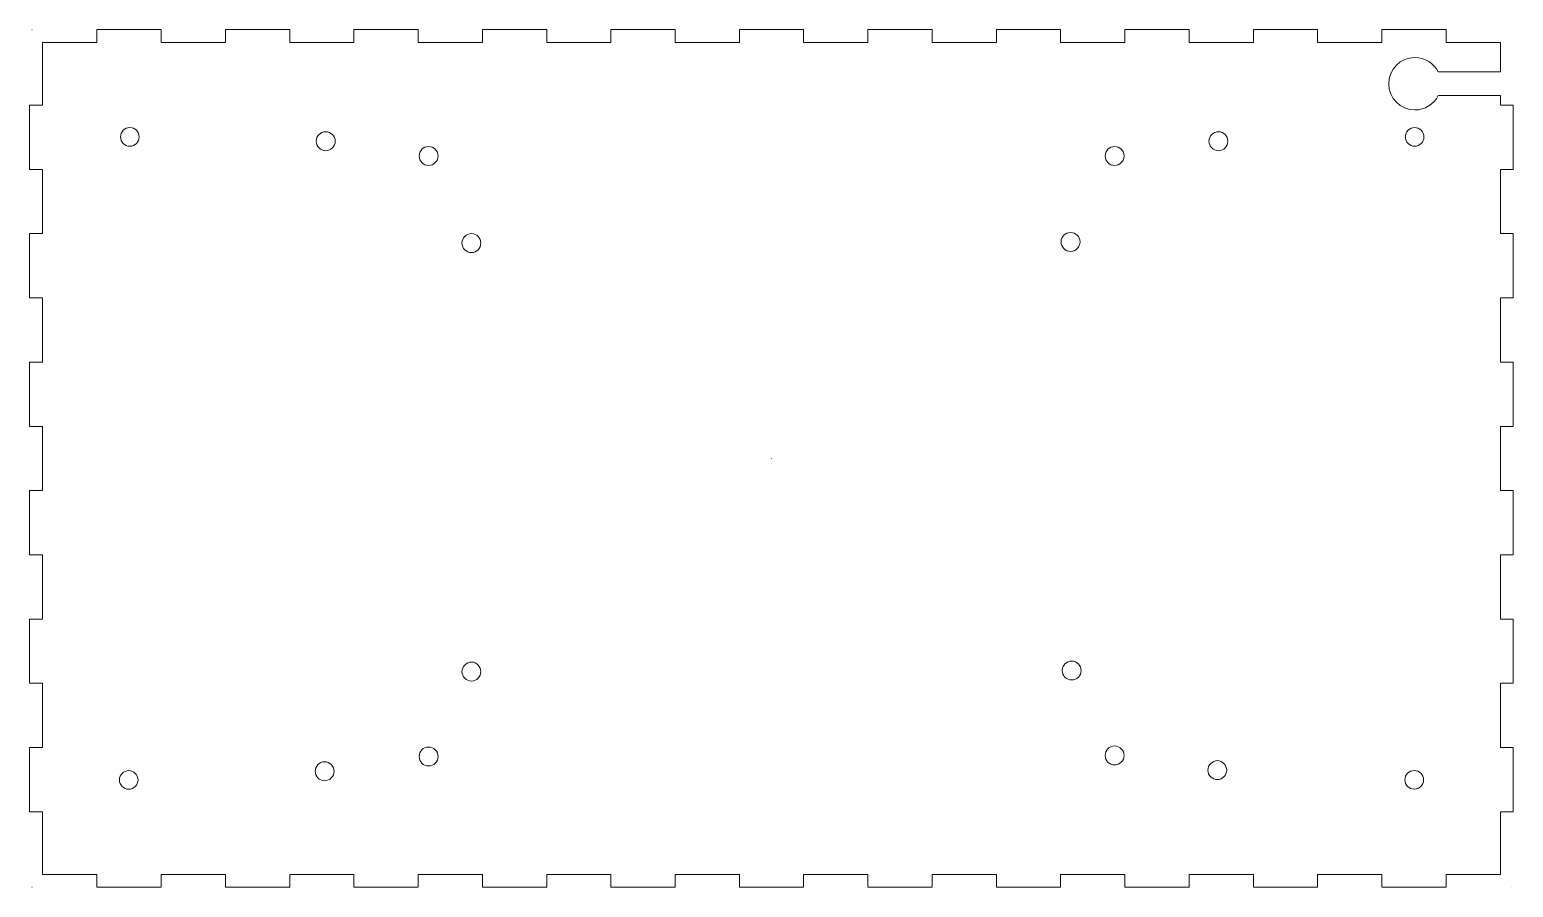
# Model space of a CAD drawing. Header units: inches. Extents: x -11.1 to 2.5, y -2.6 to 5.3.
import ezdxf

# ---------------------------------------------------------------- set-up
doc = ezdxf.new("R2010")
doc.units = ezdxf.units.IN
doc.header["$MEASUREMENT"] = 0
doc.layers.add('Layer 1', color=7, linetype='Continuous')

msp = doc.modelspace()

# ---------------------------------------------------------------- hatches: boundary and pattern name
at = {"layer": 'Layer 1', "true_color": 0x000000}
h = msp.add_hatch(color=18, dxfattribs=at)
edge = h.paths.add_edge_path()
edge.add_spline(control_points=[(-11.094, 5.283), (-11.094, 5.283), (-11.094, 5.283), (-11.094, 5.283), (-11.094, 5.283), (-11.097, 5.283), (-11.097, 5.283), (-11.097, 5.283), (-11.094, 5.283), (-11.094, 5.283), (-11.094, 5.283), (-11.094, 5.283), (-11.094, 5.283)], knot_values=[0, 0, 0, 0, 0.25, 0.25, 0.25, 0.5, 0.5, 0.5, 0.75, 0.75, 0.75, 1, 1, 1, 1], degree=3, periodic=1)
h = msp.add_hatch(color=18, dxfattribs=at)
edge = h.paths.add_edge_path()
edge.add_spline(control_points=[(-4.304, 1.345), (-4.304, 1.345), (-4.304, 1.348), (-4.304, 1.348), (-4.304, 1.348), (-4.304, 1.345), (-4.304, 1.345), (-4.304, 1.345), (-4.304, 1.345), (-4.304, 1.345), (-4.304, 1.345), (-4.304, 1.345), (-4.304, 1.345)], knot_values=[0, 0, 0, 0, 0.25, 0.25, 0.25, 0.5, 0.5, 0.5, 0.75, 0.75, 0.75, 1, 1, 1, 1], degree=3, periodic=1)
h = msp.add_hatch(color=18, dxfattribs=at)
edge = h.paths.add_edge_path()
edge.add_spline(control_points=[(-4.304, 1.345), (-4.304, 1.345), (-4.304, 1.348), (-4.304, 1.348), (-4.304, 1.348), (-4.304, 1.345), (-4.304, 1.345), (-4.304, 1.345), (-4.304, 1.345), (-4.304, 1.345), (-4.304, 1.345), (-4.304, 1.345), (-4.304, 1.345)], knot_values=[0, 0, 0, 0, 0.25, 0.25, 0.25, 0.5, 0.5, 0.5, 0.75, 0.75, 0.75, 1, 1, 1, 1], degree=3, periodic=1)
h = msp.add_hatch(color=18, dxfattribs=at)
edge = h.paths.add_edge_path()
edge.add_spline(control_points=[(-4.304, 1.345), (-4.304, 1.345), (-4.304, 1.348), (-4.304, 1.348), (-4.304, 1.348), (-4.304, 1.345), (-4.304, 1.345), (-4.304, 1.345), (-4.304, 1.345), (-4.304, 1.345), (-4.304, 1.345), (-4.304, 1.345), (-4.304, 1.345)], knot_values=[0, 0, 0, 0, 0.25, 0.25, 0.25, 0.5, 0.5, 0.5, 0.75, 0.75, 0.75, 1, 1, 1, 1], degree=3, periodic=1)
h = msp.add_hatch(color=18, dxfattribs=at)
edge = h.paths.add_edge_path()
edge.add_spline(control_points=[(-11.094, -2.59), (-11.094, -2.59), (-11.094, -2.59), (-11.094, -2.59), (-11.094, -2.59), (-11.097, -2.59), (-11.097, -2.59), (-11.097, -2.59), (-11.094, -2.592), (-11.094, -2.592), (-11.094, -2.592), (-11.094, -2.59), (-11.094, -2.59)], knot_values=[0, 0, 0, 0, 0.25, 0.25, 0.25, 0.5, 0.5, 0.5, 0.75, 0.75, 0.75, 1, 1, 1, 1], degree=3, periodic=1)
h = msp.add_hatch(color=18, dxfattribs=at)
edge = h.paths.add_edge_path()
edge.add_spline(control_points=[(2.488, -2.59), (2.488, -2.59), (2.488, -2.59), (2.488, -2.59), (2.488, -2.59), (2.488, -2.59), (2.488, -2.59), (2.488, -2.59), (2.488, -2.592), (2.488, -2.592), (2.488, -2.592), (2.488, -2.59), (2.488, -2.59)], knot_values=[0, 0, 0, 0, 0.25, 0.25, 0.25, 0.5, 0.5, 0.5, 0.75, 0.75, 0.75, 1, 1, 1, 1], degree=3, periodic=1)

# ---------------------------------------------------------------- linework, layer by layer
at = {"layer": 'Layer 1', "color": 250, "lineweight": 9}
for centre in [(-10.197, 4.299), (1.602, 4.299), (-10.207, -1.606), (1.598, -1.605)]:
    msp.add_ellipse(centre, major_axis=(0, 0.0855), ratio=1, dxfattribs=at)
at = {"layer": 'Layer 1', "color": 1, "lineweight": 9}
msp.add_open_spline([(-4.599, -2.591), (-4.599, -2.591), (-4.009, -2.591), (-4.009, -2.591), (-4.009, -2.591), (-4.009, -2.473), (-4.009, -2.473), (-4.009, -2.473), (-3.419, -2.473), (-3.419, -2.473), (-3.419, -2.473), (-3.419, -2.591), (-3.419, -2.591), (-3.419, -2.591), (-2.829, -2.591), (-2.829, -2.591), (-2.829, -2.591), (-2.829, -2.473), (-2.829, -2.473), (-2.829, -2.473), (-2.239, -2.473), (-2.239, -2.473), (-2.239, -2.473), (-2.239, -2.591), (-2.239, -2.591), (-2.239, -2.591), (-1.649, -2.591), (-1.649, -2.591), (-1.649, -2.591), (-1.649, -2.473), (-1.649, -2.473), (-1.649, -2.473), (-1.059, -2.473), (-1.059, -2.473), (-1.059, -2.473), (-1.059, -2.591), (-1.059, -2.591), (-1.059, -2.591), (-0.469, -2.591), (-0.469, -2.591), (-0.469, -2.591), (-0.469, -2.473), (-0.469, -2.473), (-0.469, -2.473), (0.121, -2.473), (0.121, -2.473), (0.121, -2.473), (0.121, -2.591), (0.121, -2.591), (0.121, -2.591), (0.711, -2.591), (0.711, -2.591), (0.711, -2.591), (0.711, -2.473), (0.711, -2.473), (0.711, -2.473), (1.301, -2.473), (1.301, -2.473), (1.301, -2.473), (1.301, -2.591), (1.301, -2.591), (1.301, -2.591), (1.891, -2.591), (1.891, -2.591), (1.891, -2.591), (1.891, -2.473), (1.891, -2.473), (1.891, -2.473), (2.39, -2.473), (2.39, -2.473), (2.39, -2.473), (2.39, -1.899), (2.39, -1.899), (2.39, -1.899), (2.508, -1.899), (2.508, -1.899), (2.508, -1.899), (2.508, -1.309), (2.508, -1.309), (2.508, -1.309), (2.39, -1.309), (2.39, -1.309), (2.39, -1.309), (2.39, -0.719), (2.39, -0.719), (2.39, -0.719), (2.508, -0.719), (2.508, -0.719), (2.508, -0.719), (2.508, -0.129), (2.508, -0.129), (2.508, -0.129), (2.39, -0.129), (2.39, -0.129), (2.39, -0.129), (2.39, 0.461), (2.39, 0.461), (2.39, 0.461), (2.508, 0.461), (2.508, 0.461), (2.508, 0.461), (2.508, 1.051), (2.508, 1.051), (2.508, 1.051), (2.39, 1.051), (2.39, 1.051), (2.39, 1.051), (2.39, 1.641), (2.39, 1.641), (2.39, 1.641), (2.508, 1.641), (2.508, 1.641), (2.508, 1.641), (2.508, 2.231), (2.508, 2.231), (2.508, 2.231), (2.39, 2.231), (2.39, 2.231), (2.39, 2.231), (2.39, 2.821), (2.39, 2.821), (2.39, 2.821), (2.508, 2.821), (2.508, 2.821), (2.508, 2.821), (2.508, 3.411), (2.508, 3.411), (2.508, 3.411), (2.39, 3.411), (2.39, 3.411), (2.39, 3.411), (2.39, 4.001), (2.39, 4.001), (2.39, 4.001), (2.508, 4.001), (2.508, 4.001), (2.508, 4.001), (2.508, 4.591), (2.508, 4.591), (2.508, 4.591), (2.39, 4.591), (2.39, 4.591), (2.39, 4.591), (2.39, 4.678), (2.39, 4.678), (2.39, 4.678), (1.818, 4.678), (1.818, 4.678), (1.778, 4.6), (1.697, 4.546), (1.604, 4.546), (1.471, 4.546), (1.364, 4.654), (1.364, 4.787), (1.364, 4.92), (1.471, 5.028), (1.604, 5.028), (1.697, 5.028), (1.778, 4.974), (1.818, 4.895), (1.818, 4.895), (2.39, 4.895), (2.39, 4.895), (2.39, 4.895), (2.39, 5.166), (2.39, 5.166), (2.39, 5.166), (1.891, 5.166), (1.891, 5.166), (1.891, 5.166), (1.891, 5.284), (1.891, 5.284), (1.891, 5.284), (1.301, 5.284), (1.301, 5.284), (1.301, 5.284), (1.301, 5.166), (1.301, 5.166), (1.301, 5.166), (0.711, 5.166), (0.711, 5.166), (0.711, 5.166), (0.711, 5.284), (0.711, 5.284), (0.711, 5.284), (0.121, 5.284), (0.121, 5.284), (0.121, 5.284), (0.121, 5.166), (0.121, 5.166), (0.121, 5.166), (-0.469, 5.166), (-0.469, 5.166), (-0.469, 5.166), (-0.469, 5.284), (-0.469, 5.284), (-0.469, 5.284), (-1.059, 5.284), (-1.059, 5.284), (-1.059, 5.284), (-1.059, 5.166), (-1.059, 5.166), (-1.059, 5.166), (-1.649, 5.166), (-1.649, 5.166), (-1.649, 5.166), (-1.649, 5.284), (-1.649, 5.284), (-1.649, 5.284), (-2.239, 5.284), (-2.239, 5.284), (-2.239, 5.284), (-2.239, 5.166), (-2.239, 5.166), (-2.239, 5.166), (-2.829, 5.166), (-2.829, 5.166), (-2.829, 5.166), (-2.829, 5.284), (-2.829, 5.284), (-2.829, 5.284), (-3.419, 5.284), (-3.419, 5.284), (-3.419, 5.284), (-3.419, 5.166), (-3.419, 5.166), (-3.419, 5.166), (-4.009, 5.166), (-4.009, 5.166), (-4.009, 5.166), (-4.009, 5.284), (-4.009, 5.284), (-4.009, 5.284), (-4.599, 5.284), (-4.599, 5.284), (-4.599, 5.284), (-4.599, 5.166), (-4.599, 5.166), (-4.599, 5.166), (-5.189, 5.166), (-5.189, 5.166), (-5.189, 5.166), (-5.189, 5.284), (-5.189, 5.284), (-5.189, 5.284), (-5.779, 5.284), (-5.779, 5.284), (-5.779, 5.284), (-5.779, 5.166), (-5.779, 5.166), (-5.779, 5.166), (-6.369, 5.166), (-6.369, 5.166), (-6.369, 5.166), (-6.369, 5.284), (-6.369, 5.284), (-6.369, 5.284), (-6.959, 5.284), (-6.959, 5.284), (-6.959, 5.284), (-6.959, 5.166), (-6.959, 5.166), (-6.959, 5.166), (-7.549, 5.166), (-7.549, 5.166), (-7.549, 5.166), (-7.549, 5.284), (-7.549, 5.284), (-7.549, 5.284), (-8.139, 5.284), (-8.139, 5.284), (-8.139, 5.284), (-8.139, 5.166), (-8.139, 5.166), (-8.139, 5.166), (-8.729, 5.166), (-8.729, 5.166), (-8.729, 5.166), (-8.729, 5.284), (-8.729, 5.284), (-8.729, 5.284), (-9.319, 5.284), (-9.319, 5.284), (-9.319, 5.284), (-9.319, 5.166), (-9.319, 5.166), (-9.319, 5.166), (-9.909, 5.166), (-9.909, 5.166), (-9.909, 5.166), (-9.909, 5.284), (-9.909, 5.284), (-9.909, 5.284), (-10.499, 5.284), (-10.499, 5.284), (-10.499, 5.284), (-10.499, 5.166), (-10.499, 5.166), (-10.499, 5.166), (-10.999, 5.166), (-10.999, 5.166), (-10.999, 5.166), (-10.999, 4.591), (-10.999, 4.591), (-10.999, 4.591), (-11.117, 4.591), (-11.117, 4.591), (-11.117, 4.591), (-11.117, 4.001), (-11.117, 4.001), (-11.117, 4.001), (-10.999, 4.001), (-10.999, 4.001), (-10.999, 4.001), (-10.999, 3.411), (-10.999, 3.411), (-10.999, 3.411), (-11.117, 3.411), (-11.117, 3.411), (-11.117, 3.411), (-11.117, 2.821), (-11.117, 2.821), (-11.117, 2.821), (-10.999, 2.821), (-10.999, 2.821), (-10.999, 2.821), (-10.999, 2.231), (-10.999, 2.231), (-10.999, 2.231), (-11.117, 2.231), (-11.117, 2.231), (-11.117, 2.231), (-11.117, 1.641), (-11.117, 1.641), (-11.117, 1.641), (-10.999, 1.641), (-10.999, 1.641), (-10.999, 1.641), (-10.999, 1.051), (-10.999, 1.051), (-10.999, 1.051), (-11.117, 1.051), (-11.117, 1.051), (-11.117, 1.051), (-11.117, 0.461), (-11.117, 0.461), (-11.117, 0.461), (-10.999, 0.461), (-10.999, 0.461), (-10.999, 0.461), (-10.999, -0.129), (-10.999, -0.129), (-10.999, -0.129), (-11.117, -0.129), (-11.117, -0.129), (-11.117, -0.129), (-11.117, -0.719), (-11.117, -0.719), (-11.117, -0.719), (-10.999, -0.719), (-10.999, -0.719), (-10.999, -0.719), (-10.999, -1.309), (-10.999, -1.309), (-10.999, -1.309), (-11.117, -1.309), (-11.117, -1.309), (-11.117, -1.309), (-11.117, -1.899), (-11.117, -1.899), (-11.117, -1.899), (-10.999, -1.899), (-10.999, -1.899), (-10.999, -1.899), (-10.999, -2.473), (-10.999, -2.473), (-10.999, -2.473), (-10.499, -2.473), (-10.499, -2.473), (-10.499, -2.473), (-10.499, -2.591), (-10.499, -2.591), (-10.499, -2.591), (-9.909, -2.591), (-9.909, -2.591), (-9.909, -2.591), (-9.909, -2.473), (-9.909, -2.473), (-9.909, -2.473), (-9.319, -2.473), (-9.319, -2.473), (-9.319, -2.473), (-9.319, -2.591), (-9.319, -2.591), (-9.319, -2.591), (-8.729, -2.591), (-8.729, -2.591), (-8.729, -2.591), (-8.729, -2.473), (-8.729, -2.473), (-8.729, -2.473), (-8.139, -2.473), (-8.139, -2.473), (-8.139, -2.473), (-8.139, -2.591), (-8.139, -2.591), (-8.139, -2.591), (-7.549, -2.591), (-7.549, -2.591), (-7.549, -2.591), (-7.549, -2.473), (-7.549, -2.473), (-7.549, -2.473), (-6.959, -2.473), (-6.959, -2.473), (-6.959, -2.473), (-6.959, -2.591), (-6.959, -2.591), (-6.959, -2.591), (-6.369, -2.591), (-6.369, -2.591), (-6.369, -2.591), (-6.369, -2.473), (-6.369, -2.473), (-6.369, -2.473), (-5.779, -2.473), (-5.779, -2.473), (-5.779, -2.473), (-5.779, -2.591), (-5.779, -2.591), (-5.779, -2.591), (-5.189, -2.591), (-5.189, -2.591), (-5.189, -2.591), (-5.189, -2.473), (-5.189, -2.473), (-5.189, -2.473), (-4.599, -2.473), (-4.599, -2.473), (-4.599, -2.473), (-4.599, -2.591), (-4.599, -2.591)], degree=3, knots=[0, 0, 0, 0, 0.006803, 0.006803, 0.006803, 0.013605, 0.013605, 0.013605, 0.020408, 0.020408, 0.020408, 0.027211, 0.027211, 0.027211, 0.034014, 0.034014, 0.034014, 0.040816, 0.040816, 0.040816, 0.047619, 0.047619, 0.047619, 0.054422, 0.054422, 0.054422, 0.061224, 0.061224, 0.061224, 0.068027, 0.068027, 0.068027, 0.07483, 0.07483, 0.07483, 0.081633, 0.081633, 0.081633, 0.088435, 0.088435, 0.088435, 0.095238, 0.095238, 0.095238, 0.102041, 0.102041, 0.102041, 0.108844, 0.108844, 0.108844, 0.115646, 0.115646, 0.115646, 0.122449, 0.122449, 0.122449, 0.129252, 0.129252, 0.129252, 0.136054, 0.136054, 0.136054, 0.142857, 0.142857, 0.142857, 0.14966, 0.14966, 0.14966, 0.156463, 0.156463, 0.156463, 0.163265, 0.163265, 0.163265, 0.170068, 0.170068, 0.170068, 0.176871, 0.176871, 0.176871, 0.183673, 0.183673, 0.183673, 0.190476, 0.190476, 0.190476, 0.197279, 0.197279, 0.197279, 0.204082, 0.204082, 0.204082, 0.210884, 0.210884, 0.210884, 0.217687, 0.217687, 0.217687, 0.22449, 0.22449, 0.22449, 0.231293, 0.231293, 0.231293, 0.238095, 0.238095, 0.238095, 0.244898, 0.244898, 0.244898, 0.251701, 0.251701, 0.251701, 0.258503, 0.258503, 0.258503, 0.265306, 0.265306, 0.265306, 0.272109, 0.272109, 0.272109, 0.278912, 0.278912, 0.278912, 0.285714, 0.285714, 0.285714, 0.292517, 0.292517, 0.292517, 0.29932, 0.29932, 0.29932, 0.306122, 0.306122, 0.306122, 0.312925, 0.312925, 0.312925, 0.319728, 0.319728, 0.319728, 0.326531, 0.326531, 0.326531, 0.333333, 0.333333, 0.333333, 0.340136, 0.340136, 0.340136, 0.346939, 0.346939, 0.346939, 0.353741, 0.353741, 0.353741, 0.360544, 0.360544, 0.360544, 0.367347, 0.367347, 0.367347, 0.37415, 0.37415, 0.37415, 0.380952, 0.380952, 0.380952, 0.387755, 0.387755, 0.387755, 0.394558, 0.394558, 0.394558, 0.401361, 0.401361, 0.401361, 0.408163, 0.408163, 0.408163, 0.414966, 0.414966, 0.414966, 0.421769, 0.421769, 0.421769, 0.428571, 0.428571, 0.428571, 0.435374, 0.435374, 0.435374, 0.442177, 0.442177, 0.442177, 0.44898, 0.44898, 0.44898, 0.455782, 0.455782, 0.455782, 0.462585, 0.462585, 0.462585, 0.469388, 0.469388, 0.469388, 0.47619, 0.47619, 0.47619, 0.482993, 0.482993, 0.482993, 0.489796, 0.489796, 0.489796, 0.496599, 0.496599, 0.496599, 0.503401, 0.503401, 0.503401, 0.510204, 0.510204, 0.510204, 0.517007, 0.517007, 0.517007, 0.52381, 0.52381, 0.52381, 0.530612, 0.530612, 0.530612, 0.537415, 0.537415, 0.537415, 0.544218, 0.544218, 0.544218, 0.55102, 0.55102, 0.55102, 0.557823, 0.557823, 0.557823, 0.564626, 0.564626, 0.564626, 0.571429, 0.571429, 0.571429, 0.578231, 0.578231, 0.578231, 0.585034, 0.585034, 0.585034, 0.591837, 0.591837, 0.591837, 0.598639, 0.598639, 0.598639, 0.605442, 0.605442, 0.605442, 0.612245, 0.612245, 0.612245, 0.619048, 0.619048, 0.619048, 0.62585, 0.62585, 0.62585, 0.632653, 0.632653, 0.632653, 0.639456, 0.639456, 0.639456, 0.646259, 0.646259, 0.646259, 0.653061, 0.653061, 0.653061, 0.659864, 0.659864, 0.659864, 0.666667, 0.666667, 0.666667, 0.673469, 0.673469, 0.673469, 0.680272, 0.680272, 0.680272, 0.687075, 0.687075, 0.687075, 0.693878, 0.693878, 0.693878, 0.70068, 0.70068, 0.70068, 0.707483, 0.707483, 0.707483, 0.714286, 0.714286, 0.714286, 0.721088, 0.721088, 0.721088, 0.727891, 0.727891, 0.727891, 0.734694, 0.734694, 0.734694, 0.741497, 0.741497, 0.741497, 0.748299, 0.748299, 0.748299, 0.755102, 0.755102, 0.755102, 0.761905, 0.761905, 0.761905, 0.768707, 0.768707, 0.768707, 0.77551, 0.77551, 0.77551, 0.782313, 0.782313, 0.782313, 0.789116, 0.789116, 0.789116, 0.795918, 0.795918, 0.795918, 0.802721, 0.802721, 0.802721, 0.809524, 0.809524, 0.809524, 0.816327, 0.816327, 0.816327, 0.823129, 0.823129, 0.823129, 0.829932, 0.829932, 0.829932, 0.836735, 0.836735, 0.836735, 0.843537, 0.843537, 0.843537, 0.85034, 0.85034, 0.85034, 0.857143, 0.857143, 0.857143, 0.863946, 0.863946, 0.863946, 0.870748, 0.870748, 0.870748, 0.877551, 0.877551, 0.877551, 0.884354, 0.884354, 0.884354, 0.891156, 0.891156, 0.891156, 0.897959, 0.897959, 0.897959, 0.904762, 0.904762, 0.904762, 0.911565, 0.911565, 0.911565, 0.918367, 0.918367, 0.918367, 0.92517, 0.92517, 0.92517, 0.931973, 0.931973, 0.931973, 0.938776, 0.938776, 0.938776, 0.945578, 0.945578, 0.945578, 0.952381, 0.952381, 0.952381, 0.959184, 0.959184, 0.959184, 0.965986, 0.965986, 0.965986, 0.972789, 0.972789, 0.972789, 0.979592, 0.979592, 0.979592, 0.986395, 0.986395, 0.986395, 0.993197, 0.993197, 0.993197, 1, 1, 1, 1], dxfattribs=at)
at = {"layer": 'Layer 1', "lineweight": 9}
for points in [[(-11.094, 5.283), (-11.094, 5.283), (-11.094, 5.283), (-11.094, 5.283), (-11.094, 5.283), (-11.097, 5.283), (-11.097, 5.283), (-11.097, 5.283), (-11.094, 5.283), (-11.094, 5.283), (-11.094, 5.283), (-11.094, 5.283), (-11.094, 5.283)], [(-8.311, 4.26), (-8.311, 4.307), (-8.35, 4.346), (-8.399, 4.346), (-8.446, 4.346), (-8.485, 4.307), (-8.485, 4.26), (-8.485, 4.211), (-8.446, 4.172), (-8.399, 4.172), (-8.35, 4.172), (-8.311, 4.211), (-8.311, 4.26)], [(-0.114, 4.26), (-0.114, 4.307), (-0.152, 4.346), (-0.199, 4.346), (-0.246, 4.346), (-0.287, 4.307), (-0.287, 4.26), (-0.287, 4.211), (-0.246, 4.172), (-0.199, 4.172), (-0.152, 4.172), (-0.114, 4.211), (-0.114, 4.26)], [(-7.366, 4.123), (-7.366, 4.172), (-7.405, 4.211), (-7.454, 4.211), (-7.501, 4.211), (-7.54, 4.172), (-7.54, 4.123), (-7.54, 4.076), (-7.501, 4.037), (-7.454, 4.037), (-7.405, 4.037), (-7.366, 4.076), (-7.366, 4.123)], [(-1.066, 4.123), (-1.066, 4.172), (-1.108, 4.211), (-1.154, 4.211), (-1.201, 4.211), (-1.24, 4.172), (-1.24, 4.123), (-1.24, 4.076), (-1.201, 4.037), (-1.154, 4.037), (-1.108, 4.037), (-1.066, 4.076), (-1.066, 4.123)], [(-6.974, 3.325), (-6.974, 3.372), (-7.012, 3.411), (-7.059, 3.411), (-7.109, 3.411), (-7.147, 3.372), (-7.147, 3.325), (-7.147, 3.276), (-7.109, 3.237), (-7.059, 3.237), (-7.012, 3.237), (-6.974, 3.276), (-6.974, 3.325)], [(-1.471, 3.335), (-1.471, 3.382), (-1.51, 3.421), (-1.557, 3.421), (-1.606, 3.421), (-1.645, 3.382), (-1.645, 3.335), (-1.645, 3.286), (-1.606, 3.247), (-1.557, 3.247), (-1.51, 3.247), (-1.471, 3.286), (-1.471, 3.335)], [(-4.304, 1.345), (-4.304, 1.345), (-4.304, 1.348), (-4.304, 1.348), (-4.304, 1.348), (-4.304, 1.345), (-4.304, 1.345), (-4.304, 1.345), (-4.304, 1.345), (-4.304, 1.345), (-4.304, 1.345), (-4.304, 1.345), (-4.304, 1.345)], [(-4.304, 1.345), (-4.304, 1.345), (-4.304, 1.348), (-4.304, 1.348), (-4.304, 1.348), (-4.304, 1.345), (-4.304, 1.345), (-4.304, 1.345), (-4.304, 1.345), (-4.304, 1.345), (-4.304, 1.345), (-4.304, 1.345), (-4.304, 1.345)], [(-4.304, 1.345), (-4.304, 1.345), (-4.304, 1.348), (-4.304, 1.348), (-4.304, 1.348), (-4.304, 1.345), (-4.304, 1.345), (-4.304, 1.345), (-4.304, 1.345), (-4.304, 1.345), (-4.304, 1.345), (-4.304, 1.345), (-4.304, 1.345)], [(-6.974, -0.612), (-6.974, -0.566), (-7.012, -0.524), (-7.059, -0.524), (-7.109, -0.524), (-7.147, -0.566), (-7.147, -0.612), (-7.147, -0.659), (-7.109, -0.698), (-7.059, -0.698), (-7.012, -0.698), (-6.974, -0.659), (-6.974, -0.612)], [(-1.461, -0.602), (-1.461, -0.556), (-1.5, -0.514), (-1.547, -0.514), (-1.596, -0.514), (-1.635, -0.556), (-1.635, -0.602), (-1.635, -0.649), (-1.596, -0.688), (-1.547, -0.688), (-1.5, -0.688), (-1.461, -0.649), (-1.461, -0.602)], [(-7.366, -1.392), (-7.366, -1.343), (-7.405, -1.304), (-7.454, -1.304), (-7.501, -1.304), (-7.54, -1.343), (-7.54, -1.392), (-7.54, -1.439), (-7.501, -1.478), (-7.454, -1.478), (-7.405, -1.478), (-7.366, -1.439), (-7.366, -1.392)], [(-1.066, -1.382), (-1.066, -1.333), (-1.108, -1.294), (-1.154, -1.294), (-1.201, -1.294), (-1.24, -1.333), (-1.24, -1.382), (-1.24, -1.429), (-1.201, -1.468), (-1.154, -1.468), (-1.108, -1.468), (-1.066, -1.429), (-1.066, -1.382)], [(-8.321, -1.527), (-8.321, -1.481), (-8.36, -1.439), (-8.409, -1.439), (-8.456, -1.439), (-8.495, -1.481), (-8.495, -1.527), (-8.495, -1.574), (-8.456, -1.613), (-8.409, -1.613), (-8.36, -1.613), (-8.321, -1.574), (-8.321, -1.527)], [(-0.124, -1.517), (-0.124, -1.471), (-0.162, -1.429), (-0.209, -1.429), (-0.256, -1.429), (-0.297, -1.471), (-0.297, -1.517), (-0.297, -1.564), (-0.256, -1.603), (-0.209, -1.603), (-0.162, -1.603), (-0.124, -1.564), (-0.124, -1.517)], [(-11.094, -2.59), (-11.094, -2.59), (-11.094, -2.59), (-11.094, -2.59), (-11.094, -2.59), (-11.097, -2.59), (-11.097, -2.59), (-11.097, -2.59), (-11.094, -2.592), (-11.094, -2.592), (-11.094, -2.592), (-11.094, -2.59), (-11.094, -2.59)], [(2.488, -2.59), (2.488, -2.59), (2.488, -2.59), (2.488, -2.59), (2.488, -2.59), (2.488, -2.59), (2.488, -2.59), (2.488, -2.59), (2.488, -2.592), (2.488, -2.592), (2.488, -2.592), (2.488, -2.59), (2.488, -2.59)]]:
    msp.add_open_spline(points, degree=3, knots=[0, 0, 0, 0, 0.25, 0.25, 0.25, 0.5, 0.5, 0.5, 0.75, 0.75, 0.75, 1, 1, 1, 1], dxfattribs=at)

doc.saveas('drawing.dxf')
